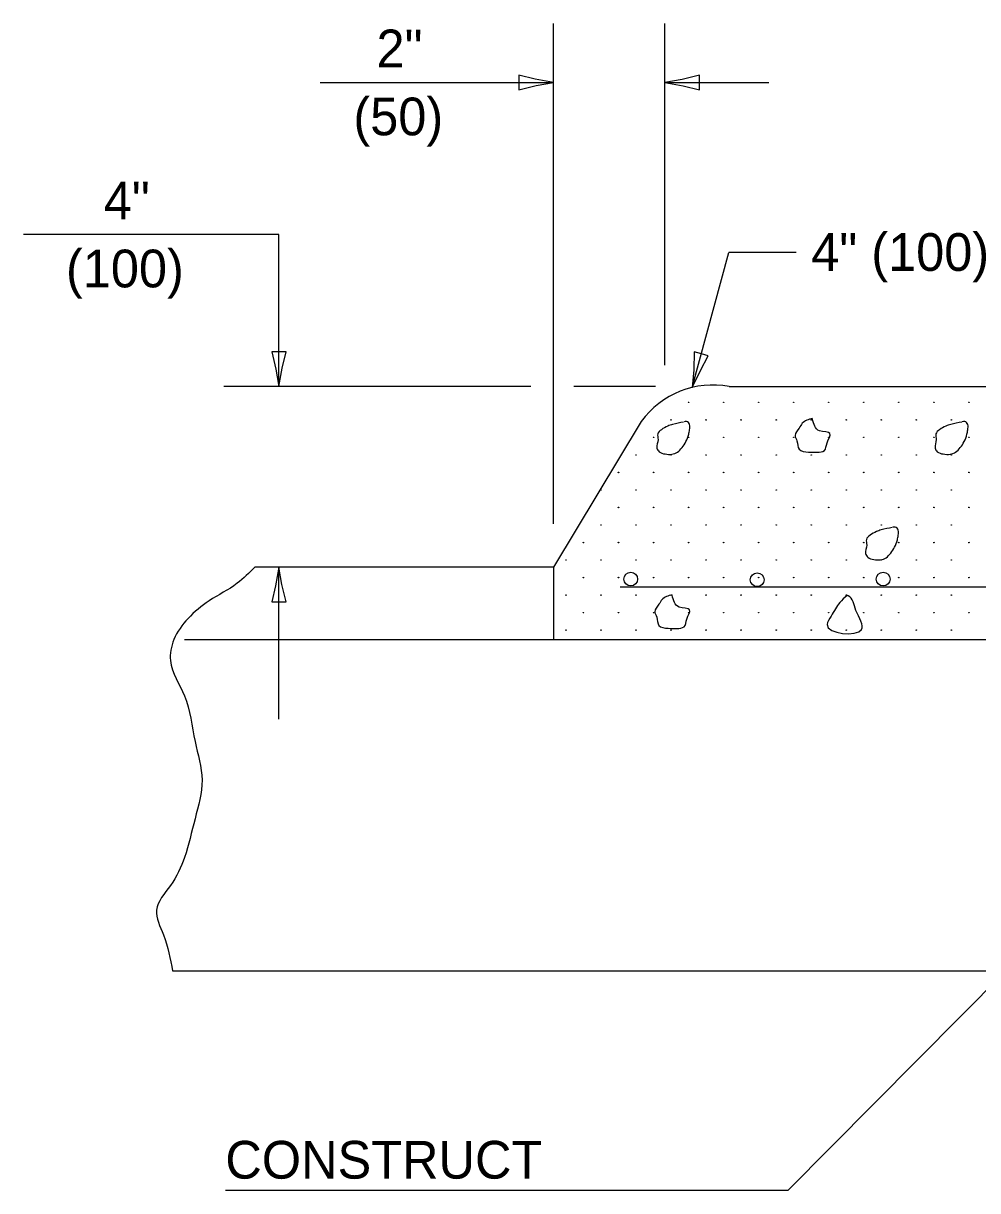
# Model space of a CAD drawing. Extents: x 2262226 to 2262856, y -3123510 to -3123110.
# Drawn here: x 2262559 to 2262636, y -3123412.6 to -3123318.4 of the extents above; entities that cross this region are included whole.
import ezdxf

# ---------------------------------------------------------------- set-up
doc = ezdxf.new("R2010")
doc.units = 0
for name, color, linetype in [('RD_Pr_Roadway_Dimensions', 7, 'Continuous'), ('RD_Pr_Roadway_Items', 7, 'Continuous'), ('RD_Pr_Roadway_Notes', 7, 'Continuous')]:
    doc.layers.add(name, color=color, linetype=linetype)

msp = doc.modelspace()

# ---------------------------------------------------------------- linework, layer by layer
at = {"layer": 'RD_Pr_Roadway_Dimensions'}
for p, q in [((2262601.764, -3123358.79), (2262601.764, -3123318.385)), ((2262610.741, -3123345.979), (2262610.741, -3123318.385)), ((2262582.935, -3123323.157), (2262601.764, -3123323.157)), ((2262610.741, -3123323.157), (2262619.136, -3123323.157)), ((2262579.599, -3123335.43), (2262558.967, -3123335.43)), ((2262579.599, -3123347.701), (2262579.599, -3123335.43)), ((2262612.967, -3123347.767), (2262615.909, -3123336.878)), ((2262621.36, -3123336.878), (2262615.909, -3123336.878)), ((2262599.922, -3123347.701), (2262575.146, -3123347.701)), ((2262609.991, -3123347.701), (2262603.409, -3123347.701)), ((2262579.599, -3123374.541), (2262579.599, -3123362.288))]:
    msp.add_line(p, q, dxfattribs=at)
for points in [[(2262598.966, -3123322.572), (2262598.964, -3123323.157), (2262598.964, -3123323.743), (2262600.365, -3123323.4), (2262601.764, -3123323.157), (2262600.271, -3123322.886)], [(2262613.539, -3123323.743), (2262613.541, -3123323.157), (2262613.541, -3123322.572), (2262612.141, -3123322.915), (2262610.741, -3123323.157), (2262612.234, -3123323.429)], [(2262580.184, -3123344.903), (2262579.599, -3123344.901), (2262579.013, -3123344.901), (2262579.356, -3123346.302), (2262579.599, -3123347.701), (2262579.87, -3123346.208)], [(2262614.262, -3123345.219), (2262613.698, -3123345.064), (2262613.132, -3123344.912), (2262613.098, -3123346.353), (2262612.967, -3123347.767), (2262613.619, -3123346.397)], [(2262579.013, -3123365.087), (2262579.599, -3123365.088), (2262580.184, -3123365.088), (2262579.841, -3123363.688), (2262579.599, -3123362.288), (2262579.327, -3123363.781)]]:
    msp.add_lwpolyline(points, close=True, dxfattribs=at)
at = {"layer": 'RD_Pr_Roadway_Items'}
for p, q in [((2262615.944, -3123347.701), (2262755.779, -3123347.701)), ((2262608.851, -3123350.534), (2262601.764, -3123362.288)), ((2262601.764, -3123362.288), (2262577.642, -3123362.288)), ((2262601.764, -3123362.288), (2262601.764, -3123368.127)), ((2262607.147, -3123363.873), (2262640.624, -3123363.873)), ((2262571.972, -3123368.127), (2262601.764, -3123368.127)), ((2262601.764, -3123368.127), (2262769.682, -3123368.127)), ((2262571.012, -3123394.871), (2262810.815, -3123394.871))]:
    msp.add_line(p, q, dxfattribs=at)
for centre, radius in [((2262612.667, -3123348.978), 0.02), ((2262615.496, -3123348.978), 0.02), ((2262618.324, -3123348.978), 0.02), ((2262621.153, -3123348.978), 0.02), ((2262623.981, -3123348.978), 0.02), ((2262626.81, -3123348.978), 0.02), ((2262629.639, -3123348.978), 0.02), ((2262632.467, -3123348.978), 0.02), ((2262635.296, -3123348.978), 0.02), ((2262611.253, -3123350.393), 0.02), ((2262614.081, -3123350.393), 0.02), ((2262616.91, -3123350.393), 0.02), ((2262619.739, -3123350.393), 0.02), ((2262622.567, -3123350.393), 0.02), ((2262625.396, -3123350.393), 0.02), ((2262628.224, -3123350.393), 0.02), ((2262631.053, -3123350.393), 0.02), ((2262633.882, -3123350.393), 0.02), ((2262609.838, -3123351.807), 0.02), ((2262612.667, -3123351.807), 0.02), ((2262615.496, -3123351.807), 0.02), ((2262618.324, -3123351.807), 0.02), ((2262621.153, -3123351.807), 0.02), ((2262623.981, -3123351.807), 0.02), ((2262626.81, -3123351.807), 0.02), ((2262629.639, -3123351.807), 0.02), ((2262632.467, -3123351.807), 0.02), ((2262635.296, -3123351.807), 0.02), ((2262608.424, -3123353.221), 0.02), ((2262611.253, -3123353.221), 0.02), ((2262614.081, -3123353.221), 0.02), ((2262616.91, -3123353.221), 0.02), ((2262619.739, -3123353.221), 0.02), ((2262622.567, -3123353.221), 0.02), ((2262625.396, -3123353.221), 0.02), ((2262628.224, -3123353.221), 0.02), ((2262631.053, -3123353.221), 0.02), ((2262633.882, -3123353.221), 0.02), ((2262607.01, -3123354.636), 0.02), ((2262609.838, -3123354.636), 0.02), ((2262612.667, -3123354.636), 0.02), ((2262615.496, -3123354.636), 0.02), ((2262618.324, -3123354.636), 0.02), ((2262621.153, -3123354.636), 0.02), ((2262623.981, -3123354.636), 0.02), ((2262626.81, -3123354.636), 0.02), ((2262629.639, -3123354.636), 0.02), ((2262632.467, -3123354.636), 0.02), ((2262635.296, -3123354.636), 0.02), ((2262605.595, -3123356.05), 0.02), ((2262608.424, -3123356.05), 0.02), ((2262611.253, -3123356.05), 0.02), ((2262614.081, -3123356.05), 0.02), ((2262616.91, -3123356.05), 0.02), ((2262619.739, -3123356.05), 0.02), ((2262622.567, -3123356.05), 0.02), ((2262625.396, -3123356.05), 0.02), ((2262628.224, -3123356.05), 0.02), ((2262631.053, -3123356.05), 0.02), ((2262633.882, -3123356.05), 0.02), ((2262607.01, -3123357.464), 0.02), ((2262609.838, -3123357.464), 0.02), ((2262612.667, -3123357.464), 0.02), ((2262615.496, -3123357.464), 0.02), ((2262618.324, -3123357.464), 0.02), ((2262621.153, -3123357.464), 0.02), ((2262623.981, -3123357.464), 0.02), ((2262626.81, -3123357.464), 0.02), ((2262629.639, -3123357.464), 0.02), ((2262632.467, -3123357.464), 0.02), ((2262635.296, -3123357.464), 0.02), ((2262605.595, -3123358.878), 0.02), ((2262608.424, -3123358.878), 0.02), ((2262611.253, -3123358.878), 0.02), ((2262614.081, -3123358.878), 0.02), ((2262616.91, -3123358.878), 0.02), ((2262619.739, -3123358.878), 0.02), ((2262622.567, -3123358.878), 0.02), ((2262625.396, -3123358.878), 0.02), ((2262628.224, -3123358.878), 0.02), ((2262631.053, -3123358.878), 0.02), ((2262633.882, -3123358.878), 0.02), ((2262604.181, -3123360.293), 0.02), ((2262607.01, -3123360.293), 0.02), ((2262609.838, -3123360.293), 0.02), ((2262612.667, -3123360.293), 0.02), ((2262615.496, -3123360.293), 0.02), ((2262618.324, -3123360.293), 0.02), ((2262621.153, -3123360.293), 0.02), ((2262623.981, -3123360.293), 0.02), ((2262626.81, -3123360.293), 0.02), ((2262629.639, -3123360.293), 0.02), ((2262632.467, -3123360.293), 0.02), ((2262635.296, -3123360.293), 0.02), ((2262602.767, -3123361.707), 0.02), ((2262605.595, -3123361.707), 0.02), ((2262608.424, -3123361.707), 0.02), ((2262611.253, -3123361.707), 0.02), ((2262614.081, -3123361.707), 0.02), ((2262616.91, -3123361.707), 0.02), ((2262619.739, -3123361.707), 0.02), ((2262622.567, -3123361.707), 0.02), ((2262625.396, -3123361.707), 0.02), ((2262628.224, -3123361.707), 0.02), ((2262631.053, -3123361.707), 0.02), ((2262633.882, -3123361.707), 0.02), ((2262604.181, -3123363.121), 0.02), ((2262607.01, -3123363.121), 0.02), ((2262607.999, -3123363.243), 0.554), ((2262609.838, -3123363.121), 0.02), ((2262612.667, -3123363.121), 0.02), ((2262615.496, -3123363.121), 0.02), ((2262618.206, -3123363.291), 0.554), ((2262618.324, -3123363.121), 0.02), ((2262621.153, -3123363.121), 0.02), ((2262623.981, -3123363.121), 0.02), ((2262626.81, -3123363.121), 0.02), ((2262628.377, -3123363.243), 0.554), ((2262629.639, -3123363.121), 0.02), ((2262632.467, -3123363.121), 0.02), ((2262635.296, -3123363.121), 0.02), ((2262602.767, -3123364.536), 0.02), ((2262605.595, -3123364.536), 0.02), ((2262608.424, -3123364.536), 0.02), ((2262611.253, -3123364.536), 0.02), ((2262614.081, -3123364.536), 0.02), ((2262616.91, -3123364.536), 0.02), ((2262619.739, -3123364.536), 0.02), ((2262622.567, -3123364.536), 0.02), ((2262625.396, -3123364.536), 0.02), ((2262628.224, -3123364.536), 0.02), ((2262631.053, -3123364.536), 0.02), ((2262633.882, -3123364.536), 0.02), ((2262604.181, -3123365.95), 0.02), ((2262607.01, -3123365.95), 0.02), ((2262609.838, -3123365.95), 0.02), ((2262612.667, -3123365.95), 0.02), ((2262615.496, -3123365.95), 0.02), ((2262618.324, -3123365.95), 0.02), ((2262621.153, -3123365.95), 0.02), ((2262623.981, -3123365.95), 0.02), ((2262626.81, -3123365.95), 0.02), ((2262629.639, -3123365.95), 0.02), ((2262632.467, -3123365.95), 0.02), ((2262635.296, -3123365.95), 0.02), ((2262602.767, -3123367.364), 0.02), ((2262605.595, -3123367.364), 0.02), ((2262608.424, -3123367.364), 0.02), ((2262611.253, -3123367.364), 0.02), ((2262614.081, -3123367.364), 0.02), ((2262616.91, -3123367.364), 0.02), ((2262619.739, -3123367.364), 0.02), ((2262622.567, -3123367.364), 0.02), ((2262625.396, -3123367.364), 0.02), ((2262628.224, -3123367.364), 0.02), ((2262631.053, -3123367.364), 0.02), ((2262633.882, -3123367.364), 0.02)]:
    msp.add_circle(centre, radius, dxfattribs=at)
msp.add_arc((2262614.616, -3123354.676), 7.101, 79.2131, 144.28599, dxfattribs=at)
for points in [[(2262622.67, -3123350.275), (2262621.848, -3123350.666), (2262621.596, -3123351.05), (2262621.26, -3123351.65), (2262621.416, -3123352.076), (2262621.596, -3123352.76), (2262622.346, -3123352.988), (2262623.06, -3123353.006), (2262623.63, -3123352.868), (2262623.846, -3123352.238), (2262624.08, -3123351.488), (2262623.24, -3123351.278), (2262622.67, -3123350.317)], [(2262612.271, -3123350.576), (2262611.377, -3123350.756), (2262610.981, -3123350.894), (2262610.471, -3123351.188), (2262610.177, -3123351.524), (2262610.201, -3123351.986), (2262610.111, -3123352.664), (2262610.291, -3123352.964), (2262610.771, -3123353.144), (2262611.317, -3123353.168), (2262611.767, -3123353.006), (2262612.139, -3123352.628), (2262612.457, -3123352.148), (2262612.679, -3123351.554), (2262612.751, -3123351.188), (2262612.751, -3123350.774), (2262612.499, -3123350.528), (2262612.301, -3123350.546)], [(2262634.725, -3123350.576), (2262633.837, -3123350.756), (2262633.435, -3123350.894), (2262632.925, -3123351.188), (2262632.637, -3123351.524), (2262632.655, -3123351.986), (2262632.565, -3123352.664), (2262632.745, -3123352.964), (2262633.225, -3123353.144), (2262633.777, -3123353.168), (2262634.227, -3123353.006), (2262634.599, -3123352.628), (2262634.917, -3123352.148), (2262635.139, -3123351.554), (2262635.205, -3123351.188), (2262635.205, -3123350.774), (2262634.959, -3123350.528), (2262634.755, -3123350.546)], [(2262629.115, -3123359.09), (2262628.221, -3123359.27), (2262627.825, -3123359.414), (2262627.314, -3123359.702), (2262627.02, -3123360.044), (2262627.044, -3123360.5), (2262626.954, -3123361.184), (2262627.134, -3123361.484), (2262627.614, -3123361.664), (2262628.161, -3123361.682), (2262628.611, -3123361.52), (2262628.983, -3123361.142), (2262629.301, -3123360.662), (2262629.523, -3123360.074), (2262629.595, -3123359.702), (2262629.595, -3123359.294), (2262629.343, -3123359.042), (2262629.145, -3123359.06)], [(2262577.642, -3123362.288), (2262576.232, -3123363.585), (2262573.958, -3123365.001), (2262572.26, -3123366.423), (2262571.12, -3123368.127), (2262570.838, -3123369.825), (2262571.972, -3123372.657), (2262572.824, -3123376.354), (2262573.394, -3123379.462), (2262572.824, -3123382.588), (2262571.972, -3123385.708), (2262570.838, -3123387.976), (2262569.71, -3123389.963), (2262570.268, -3123391.955), (2262571.012, -3123394.871)], [(2262611.341, -3123364.509), (2262610.525, -3123364.899), (2262610.273, -3123365.277), (2262609.931, -3123365.877), (2262610.093, -3123366.309), (2262610.273, -3123366.987), (2262611.023, -3123367.215), (2262611.731, -3123367.239), (2262612.301, -3123367.095), (2262612.523, -3123366.465), (2262612.751, -3123365.715), (2262611.911, -3123365.505), (2262611.341, -3123364.545)], [(2262625.466, -3123364.575), (2262624.878, -3123365.133), (2262624.17, -3123366.231), (2262623.846, -3123366.915), (2262626.63, -3123367.323), (2262626.18, -3123365.775), (2262625.556, -3123364.593), (2262625.448, -3123364.545)]]:
    msp.add_spline(points, degree=3, dxfattribs=at)
at = {"layer": 'RD_Pr_Roadway_Notes'}
for p, q in [((2262658.079, -3123374.882), (2262620.683, -3123412.607)), ((2262620.683, -3123412.607), (2262575.273, -3123412.607))]:
    msp.add_line(p, q, dxfattribs=at)

# ---------------------------------------------------------------- texts
at = {"layer": 'RD_Pr_Roadway_Dimensions'}
for s, p in [('2"', (2262587.477, -3123321.936)), ('(50)', (2262585.61, -3123327.423)), ('4"', (2262565.46, -3123334.211)), ('4" (100) R.', (2262622.569, -3123338.368)), ('(100)', (2262562.408, -3123339.697))]:
    msp.add_text(s, height=3.048, dxfattribs=at).set_placement(p)
at = {"layer": 'RD_Pr_Roadway_Notes'}
msp.add_text('CONSTRUCT', height=3.048, dxfattribs=at).set_placement((2262575.273, -3123411.638))

doc.saveas('drawing.dxf')
